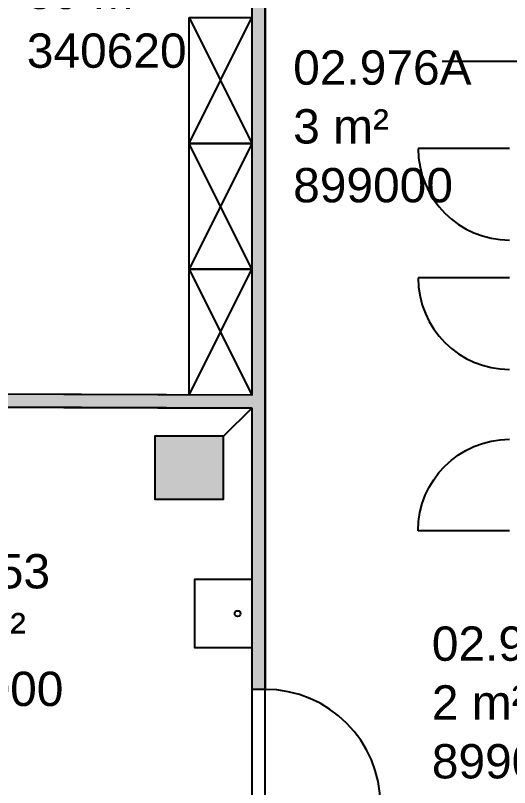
# Model space of a CAD drawing. Header units: metres. Extents: x -1 to 148, y -1 to 108.
# Drawn here: x 40.57 to 44.89, y 40.67 to 47.42 of the extents above; entities that cross this region are included whole.
import ezdxf

# ---------------------------------------------------------------- set-up
doc = ezdxf.new("R2010")
doc.units = ezdxf.units.M
doc.header["$MEASUREMENT"] = 0
doc.layers.get('0').update_dxf_attribs({"linetype": 'CONTINUOUS'})
doc.layers.add('Unchanged', color=8, linetype='CONTINUOUS')
doc.layers.add('Unchanged Layer Off', color=2, linetype='CONTINUOUS')
doc.styles.add('ARIAL', font='arial.ttf')

# ---------------------------------------------------------------- blocks, each defined once
blk = doc.blocks.new('Tuer')
at = {"layer": 'Unchanged'}
blk.add_line((0, 0), (0, 0.82), dxfattribs=at)
blk.add_arc((0, 0), 0.82, 90, 180, dxfattribs=at)
blk = doc.blocks.new('Raumstempel')
at = {"layer": 'Unchanged', "linetype": 'ByBlock', "style": 'ARIAL'}
for tag, p in [('HOERSAALNUMMER', (0, 1.0286)), ('ANZAHL PLAETZE', (0, 0.5143)), ('RAUMNUMMER', (0, 0)), ('FLÄCHE', (0, -0.5143)), ('INSTITUTSNUMMER1', (0, -1.0286)), ('INSTITUTSNUMMER2', (0, -1.5429))]:
    blk.add_attdef(tag, p, '', height=0.3, dxfattribs=at)
blk = doc.blocks.new('Ausgussbecken')
at = {"layer": 'Unchanged'}
blk.add_lwpolyline([(-0.1848, 0), (0.4152, 0), (0.4152, -0.5), (-0.1848, -0.5)], close=True, dxfattribs=at)
at = {"layer": 'Unchanged', "linetype": 'Continuous'}
blk.add_circle((0.1152, -0.1244), 0.0253, dxfattribs=at)

msp = doc.modelspace()

# ---------------------------------------------------------------- hatches: boundary and pattern name
at = {"layer": 'Unchanged'}
h = msp.add_hatch(color=256, dxfattribs=at)
h.paths.add_polyline_path([(42.6381, 48.6913), (42.7531, 48.6913), (42.7531, 51.3509), (35.5045, 51.3761), (35.5041, 51.2611), (42.6381, 51.2363)])
h.paths.add_polyline_path([(42.7531, 47.6813), (42.6381, 47.6813), (42.6381, 44.106), (34.4058, 44.1346), (34.4056, 44.1346), (34.4056, 44.0196), (42.6381, 43.991), (42.6381, 41.5322), (42.7531, 41.5322)])
msp.add_hatch(color=256, dxfattribs=at).paths.add_polyline_path([(41.7899, 43.7461), (41.7899, 43.1961), (42.3899, 43.1961), (42.3899, 43.7461)])

# ---------------------------------------------------------------- linework, layer by layer
for p, q in [((42.6381, 47.6813), (42.6381, 44.106)), ((42.7531, 47.6813), (42.7531, 41.5322)), ((44.3024, 47.0238), (46.0578, 47.0238)), ((42.6381, 44.106), (34.4056, 44.1346)), ((42.6381, 43.991), (34.4056, 44.0196)), ((42.6381, 43.991), (42.6381, 41.5322)), ((42.7531, 41.5322), (42.6381, 41.5322))]:
    msp.add_line(p, q, dxfattribs=at)
at = {"layer": 'Unchanged', "ltscale": 0.2}
for p, q in [((42.0881, 46.306), (42.0881, 47.406)), ((42.0881, 47.406), (42.6381, 47.406)), ((42.0881, 47.406), (42.6381, 46.306)), ((42.0881, 46.306), (42.6381, 47.406)), ((42.6381, 47.406), (42.6381, 46.306)), ((42.6381, 46.306), (42.0881, 46.306)), ((42.0881, 45.206), (42.0881, 46.306)), ((42.0881, 46.306), (42.6381, 46.306)), ((42.6381, 46.306), (42.0881, 45.206)), ((42.6381, 45.206), (42.0881, 46.306)), ((42.6381, 46.306), (42.6381, 45.206)), ((42.6381, 45.206), (42.0881, 45.206)), ((42.0881, 44.106), (42.0881, 45.206)), ((42.0881, 45.206), (42.6381, 45.206)), ((42.0881, 45.206), (42.6381, 44.106)), ((42.0881, 44.106), (42.6381, 45.206)), ((42.6381, 45.206), (42.6381, 44.106))]:
    msp.add_line(p, q, dxfattribs=at)
at = {"layer": 'Unchanged'}
msp.add_lwpolyline([(41.7899, 43.1961), (42.3899, 43.1961), (42.3899, 43.7461), (41.7899, 43.7461)], close=True, dxfattribs=at)
at = {"layer": 'Unchanged Layer Off', "flags": 128}
for points in [[(34.4056, 51.265), (34.8146, 50.7761), (34.8146, 50.4761), (35.1146, 50.4761), (35.1146, 50.7761), (34.8146, 50.7761), (34.4056, 51.265), (42.6381, 51.2363), (42.2433, 50.7487), (41.9433, 50.7487), (41.9433, 50.4487), (42.2433, 50.4487), (42.2433, 50.7487), (42.6381, 51.2363), (42.6381, 44.106), (34.4056, 44.1346), (34.4056, 51.265)], [(34.4056, 44.0196), (34.7946, 43.6838), (34.7946, 43.3838), (35.0946, 43.3838), (35.0946, 43.6838), (34.7946, 43.6838), (34.4056, 44.0196), (42.6381, 43.991), (42.3899, 43.7461), (41.7899, 43.7461), (41.7899, 43.1961), (42.3899, 43.1961), (42.3899, 43.7461), (42.6381, 43.991), (42.6381, 36.961), (34.4056, 36.9896), (34.4056, 44.0196)]]:
    msp.add_lwpolyline(points, close=True, dxfattribs=at)
msp.add_lwpolyline([(42.7531, 26.2691), (42.7531, 27.2791), (42.7531, 33.4459), (42.7531, 34.456), (42.7531, 40.5221), (42.7531, 41.5322), (42.7531, 47.6813), (42.7493, 48.6913), (42.7531, 51.2359), (42.7531, 51.2359), (44.893, 51.2285)], dxfattribs=at)

# ---------------------------------------------------------------- block references
ref = msp.add_blockref('Raumstempel', (40.6688, 48.5101))
ref.add_attrib('HÖRSAALNUMMER', 'V 9.21', (40.6688, 49.0244), dxfattribs={"layer": 'Unchanged', "color": 7, "height": 0.3, "style": 'ARIAL'})
ref.add_attrib('ANZAHL_PLÄTZE', '38', (40.6688, 48.5101), dxfattribs={"layer": 'Unchanged', "color": 7, "height": 0.3, "style": 'ARIAL'})
ref.add_attrib('RAUMNUMMER', '02.151', (40.6688, 47.9958), dxfattribs={"layer": 'Unchanged', "color": 7, "height": 0.3, "style": 'ARIAL'})
ref.add_attrib('FLÄCHE_NGF', '59 m²', (40.6688, 47.4815), dxfattribs={"layer": 'Unchanged', "color": 7, "height": 0.3, "style": 'ARIAL'})
ref.add_attrib('NUTZER_1', '340620', (40.6688, 46.9672), dxfattribs={"layer": 'Unchanged', "color": 7, "height": 0.3, "style": 'ARIAL'})
ref = msp.add_blockref('Raumstempel', (42.9994, 47.3337))
ref.add_attrib('RAUMNUMMER', '02.976A', (42.9994, 46.8194), dxfattribs={"layer": 'Unchanged', "color": 7, "height": 0.3, "style": 'ARIAL'})
ref.add_attrib('FLÄCHE_NGF', '3 m²', (42.9994, 46.3051), dxfattribs={"layer": 'Unchanged', "color": 7, "height": 0.3, "style": 'ARIAL'})
ref.add_attrib('NUTZER_1', '899000', (42.9994, 45.7908), dxfattribs={"layer": 'Unchanged', "color": 7, "height": 0.3, "style": 'ARIAL'})
for p, xscale, yscale, zscale, rotation in [((44.893, 46.261), 0.9756097560976187, 0.9756097560976187, 0.9756097560976187, 89.99999999999515), ((44.893, 45.1296), 0.9756097560976187, 0.9756097560976187, 0.9756097560976187, 89.99999999999515), ((44.8927, 42.9184), -0.9756097560976187, 0.9756097560976342, 0.9756097560976309, 89.99999999999488), ((42.7531, 40.5221), 1.231732666875722, 1.231732666875722, 1.231732666875722, 269.9999999969407)]:
    msp.add_blockref('Tuer', p, dxfattribs=dict(xscale=xscale, yscale=yscale, zscale=zscale, rotation=rotation))
ref = msp.add_blockref('Raumstempel', (39.5909, 42.9293))
ref.add_attrib('RAUMNUMMER', '02.153', (39.5909, 42.415), dxfattribs={"layer": 'Unchanged', "color": 7, "height": 0.3, "style": 'ARIAL'})
ref.add_attrib('FLÄCHE_NGF', '57 m²', (39.5909, 41.9007), dxfattribs={"layer": 'Unchanged', "color": 7, "height": 0.3, "style": 'ARIAL'})
ref.add_attrib('NUTZER_1', '070000', (39.5909, 41.3865), dxfattribs={"layer": 'Unchanged', "color": 7, "height": 0.3, "style": 'ARIAL'})
at = {"rotation": 270}
msp.add_blockref('Ausgussbecken', (42.6381, 42.3097), dxfattribs=at)
ref = msp.add_blockref('Raumstempel', (44.2127, 42.2963))
ref.add_attrib('RAUMNUMMER', '02.975A', (44.2127, 41.782), dxfattribs={"layer": 'Unchanged', "color": 7, "height": 0.3, "style": 'ARIAL'})
ref.add_attrib('FLÄCHE_NGF', '2 m²', (44.2127, 41.2677), dxfattribs={"layer": 'Unchanged', "color": 7, "height": 0.3, "style": 'ARIAL'})
ref.add_attrib('NUTZER_1', '899000', (44.2127, 40.7534), dxfattribs={"layer": 'Unchanged', "color": 7, "height": 0.3, "style": 'ARIAL'})

doc.saveas('drawing.dxf')
